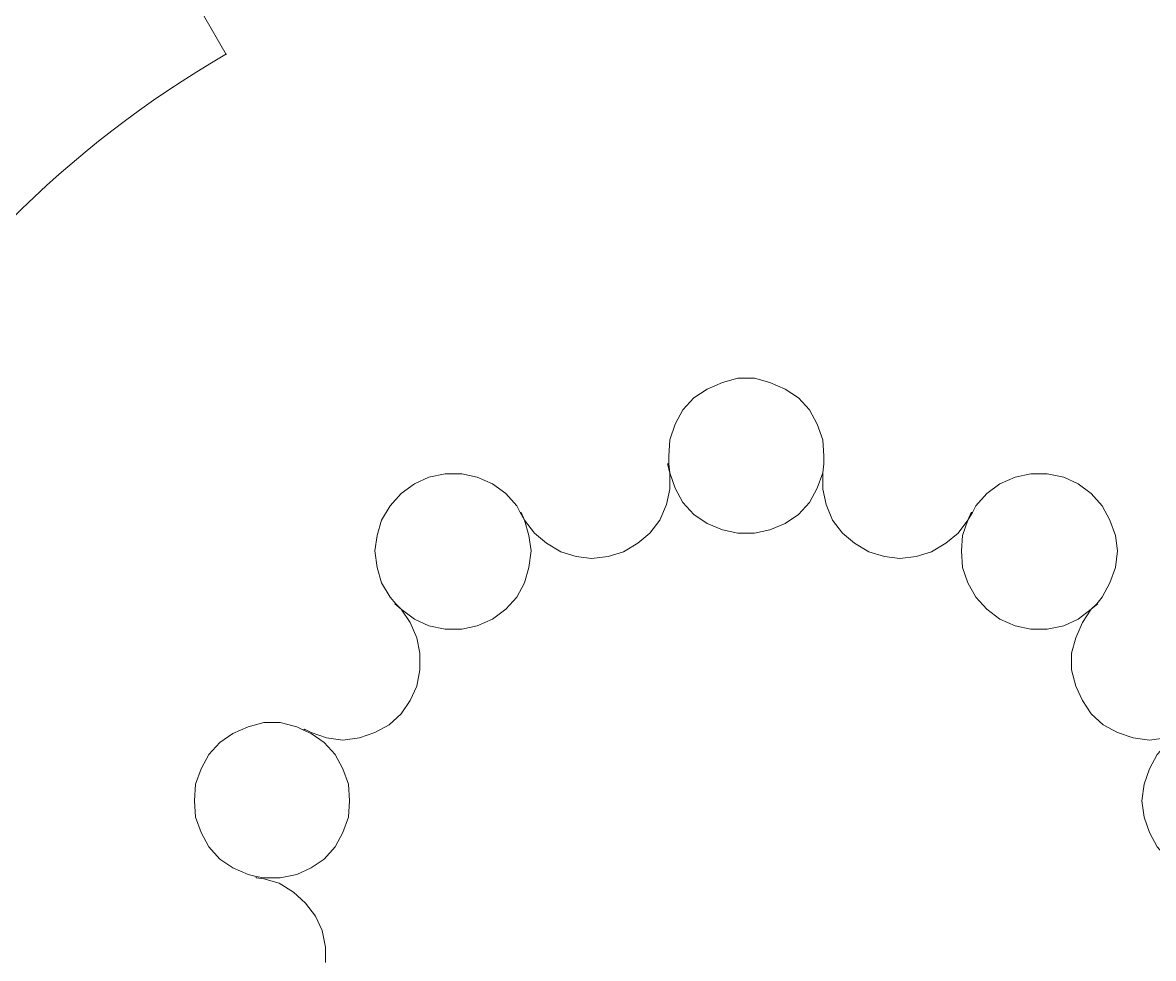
# Model space of a CAD drawing. Header units: millimetres. Extents: x -299 to 252, y -245 to 245.
# Drawn here: x -228.92 to -207.17, y -0.08 to 17.92 of the extents above; entities that cross this region are included whole.
import ezdxf

# ---------------------------------------------------------------- set-up
doc = ezdxf.new("R2010")
doc.units = ezdxf.units.MM
doc.header["$MEASUREMENT"] = 0

msp = doc.modelspace()

# ---------------------------------------------------------------- linework, layer by layer
at = {"lineweight": 9}
for points, knots in [([(-135.0011, -0.0006), (-135.0011, 44.1818), (-170.8181, 79.9988), (-215.0006, 79.9988), (-215.0006, 79.9988), (-259.183, 79.9988), (-295, 44.1818), (-295, -0.0006), (-295, -0.0006), (-295, -44.1831), (-259.183, -80), (-215.0006, -80), (-215.0006, -80), (-170.8181, -80), (-135.0011, -44.1831), (-135.0011, -0.0006)], [0, 0, 0, 0, 0.2, 0.2, 0.2, 0.2, 0.4, 0.4, 0.4, 0.4, 0.6, 0.6, 0.6, 0.6, 1, 1, 1, 1]), ([(-213.5083, 9.4291), (-213.5083, 9.4291), (-213.5083, 9.5773), (-213.5083, 9.5773), (-213.5083, 9.5773), (-213.5083, 9.5773), (-213.5295, 9.8948), (-213.5295, 9.8948), (-213.5295, 9.8948), (-213.5295, 9.8948), (-213.6353, 10.1911), (-213.6353, 10.1911), (-213.6353, 10.1911), (-213.6353, 10.1911), (-213.7835, 10.4663), (-213.7835, 10.4663), (-213.7835, 10.4663), (-213.7835, 10.4663), (-213.9951, 10.6991), (-213.9951, 10.6991), (-213.9951, 10.6991), (-213.9951, 10.6991), (-214.2491, 10.8685), (-214.2491, 10.8685), (-214.2491, 10.8685), (-214.2491, 10.8685), (-214.5455, 10.9955), (-214.5455, 10.9955), (-214.5455, 10.9955), (-214.5455, 10.9955), (-214.8418, 11.0801), (-214.8418, 11.0801), (-214.8418, 11.0801), (-214.8418, 11.0801), (-215.1593, 11.0801), (-215.1593, 11.0801), (-215.1593, 11.0801), (-215.1593, 11.0801), (-215.4557, 10.9955), (-215.4557, 10.9955), (-215.4557, 10.9955), (-215.4557, 10.9955), (-215.752, 10.8685), (-215.752, 10.8685), (-215.752, 10.8685), (-215.752, 10.8685), (-216.006, 10.6991), (-216.006, 10.6991), (-216.006, 10.6991), (-216.006, 10.6991), (-216.2177, 10.4663), (-216.2177, 10.4663), (-216.2177, 10.4663), (-216.2177, 10.4663), (-216.3658, 10.1911), (-216.3658, 10.1911), (-216.3658, 10.1911), (-216.3658, 10.1911), (-216.4717, 9.8948), (-216.4717, 9.8948), (-216.4717, 9.8948), (-216.4717, 9.8948), (-216.4928, 9.5773), (-216.4928, 9.5773), (-216.4928, 9.5773), (-216.4928, 9.5773), (-216.4928, 9.4291), (-216.4928, 9.4291)], [0, 0, 0, 0, 0.0555556, 0.0555556, 0.0555556, 0.0555556, 0.1111111, 0.1111111, 0.1111111, 0.1111111, 0.1666667, 0.1666667, 0.1666667, 0.1666667, 0.2222222, 0.2222222, 0.2222222, 0.2222222, 0.2777778, 0.2777778, 0.2777778, 0.2777778, 0.3333333, 0.3333333, 0.3333333, 0.3333333, 0.3888889, 0.3888889, 0.3888889, 0.3888889, 0.4444444, 0.4444444, 0.4444444, 0.4444444, 0.5, 0.5, 0.5, 0.5, 0.5555556, 0.5555556, 0.5555556, 0.5555556, 0.6111111, 0.6111111, 0.6111111, 0.6111111, 0.6666667, 0.6666667, 0.6666667, 0.6666667, 0.7222222, 0.7222222, 0.7222222, 0.7222222, 0.7777778, 0.7777778, 0.7777778, 0.7777778, 0.8333333, 0.8333333, 0.8333333, 0.8333333, 0.8888889, 0.8888889, 0.8888889, 0.8888889, 1, 1, 1, 1]), ([(-210.672, -8.5202), (-210.672, -8.5202), (-210.6508, -8.5202), (-210.6508, -8.5202), (-210.6508, -8.5202), (-210.6508, -8.5202), (-210.7355, -8.372), (-210.7355, -8.372), (-210.7355, -8.372), (-210.7355, -8.372), (-210.8413, -8.0757), (-210.8413, -8.0757), (-210.8413, -8.0757), (-210.8413, -8.0757), (-210.8625, -7.7582), (-210.8625, -7.7582), (-210.8625, -7.7582), (-210.8625, -7.7582), (-210.8413, -7.4619), (-210.8413, -7.4619), (-210.8413, -7.4619), (-210.8413, -7.4619), (-210.7355, -7.1655), (-210.7355, -7.1655), (-210.7355, -7.1655), (-210.7355, -7.1655), (-210.5873, -6.8904), (-210.5873, -6.8904), (-210.5873, -6.8904), (-210.5873, -6.8904), (-210.3756, -6.6575), (-210.3756, -6.6575), (-210.3756, -6.6575), (-210.3756, -6.6575), (-210.1216, -6.467), (-210.1216, -6.467), (-210.1216, -6.467), (-210.1216, -6.467), (-209.8253, -6.34), (-209.8253, -6.34), (-209.8253, -6.34), (-209.8253, -6.34), (-209.529, -6.2765), (-209.529, -6.2765), (-209.529, -6.2765), (-209.529, -6.2765), (-209.2115, -6.2765), (-209.2115, -6.2765), (-209.2115, -6.2765), (-209.2115, -6.2765), (-208.894, -6.34), (-208.894, -6.34), (-208.894, -6.34), (-208.894, -6.34), (-208.6188, -6.467), (-208.6188, -6.467), (-208.6188, -6.467), (-208.6188, -6.467), (-208.3648, -6.6575), (-208.3648, -6.6575), (-208.3648, -6.6575), (-208.3648, -6.6575), (-208.259, -6.7634), (-208.259, -6.7634), (-208.259, -6.7634), (-208.259, -6.7634), (-208.2378, -6.7634), (-208.2378, -6.7634), (-208.2378, -6.7634), (-208.2378, -6.7634), (-208.3648, -6.6575), (-208.3648, -6.6575), (-208.3648, -6.6575), (-208.3648, -6.6575), (-208.5341, -6.4035), (-208.5341, -6.4035), (-208.5341, -6.4035), (-208.5341, -6.4035), (-208.6611, -6.1072), (-208.6611, -6.1072), (-208.6611, -6.1072), (-208.6611, -6.1072), (-208.7458, -5.8109), (-208.7458, -5.8109), (-208.7458, -5.8109), (-208.7458, -5.8109), (-208.7458, -5.4934), (-208.7458, -5.4934), (-208.7458, -5.4934), (-208.7458, -5.4934), (-208.6611, -5.1759), (-208.6611, -5.1759), (-208.6611, -5.1759), (-208.6611, -5.1759), (-208.5341, -4.9007), (-208.5341, -4.9007), (-208.5341, -4.9007), (-208.5341, -4.9007), (-208.3648, -4.6467), (-208.3648, -4.6467), (-208.3648, -4.6467), (-208.3648, -4.6467), (-208.132, -4.435), (-208.132, -4.435), (-208.132, -4.435), (-208.132, -4.435), (-207.8568, -4.2657), (-207.8568, -4.2657), (-207.8568, -4.2657), (-207.8568, -4.2657), (-207.5605, -4.181), (-207.5605, -4.181), (-207.5605, -4.181), (-207.5605, -4.181), (-207.243, -4.1387), (-207.243, -4.1387), (-207.243, -4.1387), (-207.243, -4.1387), (-206.9255, -4.181), (-206.9255, -4.181), (-206.9255, -4.181), (-206.9255, -4.181), (-206.6291, -4.2657), (-206.6291, -4.2657), (-206.6291, -4.2657), (-206.6291, -4.2657), (-206.5021, -4.3504), (-206.5021, -4.3504), (-206.5021, -4.3504), (-206.5021, -4.3504), (-206.481, -4.3292), (-206.481, -4.3292), (-206.481, -4.3292), (-206.481, -4.3292), (-206.6291, -4.2657), (-206.6291, -4.2657), (-206.6291, -4.2657), (-206.6291, -4.2657), (-206.8831, -4.0964), (-206.8831, -4.0964), (-206.8831, -4.0964), (-206.8831, -4.0964), (-207.0948, -3.8635), (-207.0948, -3.8635), (-207.0948, -3.8635), (-207.0948, -3.8635), (-207.243, -3.5884), (-207.243, -3.5884), (-207.243, -3.5884), (-207.243, -3.5884), (-207.3488, -3.292), (-207.3488, -3.292), (-207.3488, -3.292), (-207.3488, -3.292), (-207.3911, -2.9745), (-207.3911, -2.9745), (-207.3911, -2.9745), (-207.3911, -2.9745), (-207.3488, -2.657), (-207.3488, -2.657), (-207.3488, -2.657), (-207.3488, -2.657), (-207.243, -2.3607), (-207.243, -2.3607), (-207.243, -2.3607), (-207.243, -2.3607), (-207.0948, -2.0855), (-207.0948, -2.0855), (-207.0948, -2.0855), (-207.0948, -2.0855), (-206.8831, -1.8527), (-206.8831, -1.8527), (-206.8831, -1.8527), (-206.8831, -1.8527), (-206.6291, -1.6834), (-206.6291, -1.6834), (-206.6291, -1.6834), (-206.6291, -1.6834), (-206.354, -1.5564), (-206.354, -1.5564), (-206.354, -1.5564), (-206.354, -1.5564), (-206.0365, -1.4717), (-206.0365, -1.4717), (-206.0365, -1.4717), (-206.0365, -1.4717), (-205.719, -1.4717), (-205.719, -1.4717), (-205.719, -1.4717), (-205.719, -1.4717), (-205.5708, -1.514), (-205.5708, -1.514), (-205.5708, -1.514), (-205.5708, -1.514), (-205.5708, -1.4929), (-205.5708, -1.4929), (-205.5708, -1.4929), (-205.5708, -1.4929), (-205.719, -1.4717), (-205.719, -1.4717), (-205.719, -1.4717), (-205.719, -1.4717), (-206.0153, -1.387), (-206.0153, -1.387), (-206.0153, -1.387), (-206.0153, -1.387), (-206.2905, -1.2177), (-206.2905, -1.2177), (-206.2905, -1.2177), (-206.2905, -1.2177), (-206.5233, -1.006), (-206.5233, -1.006), (-206.5233, -1.006), (-206.5233, -1.006), (-206.7138, -0.752), (-206.7138, -0.752), (-206.7138, -0.752), (-206.7138, -0.752), (-206.8408, -0.4769), (-206.8408, -0.4769), (-206.8408, -0.4769), (-206.8408, -0.4769), (-206.9043, -0.1594), (-206.9043, -0.1594), (-206.9043, -0.1594), (-206.9043, -0.1594), (-206.9043, 0.137), (-206.9043, 0.137), (-206.9043, 0.137), (-206.9043, 0.137), (-206.8408, 0.4545), (-206.8408, 0.4545), (-206.8408, 0.4545), (-206.8408, 0.4545), (-206.7138, 0.7296), (-206.7138, 0.7296), (-206.7138, 0.7296), (-206.7138, 0.7296), (-206.5233, 0.9836), (-206.5233, 0.9836), (-206.5233, 0.9836), (-206.5233, 0.9836), (-206.2905, 1.1953), (-206.2905, 1.1953), (-206.2905, 1.1953), (-206.2905, 1.1953), (-206.0153, 1.3646), (-206.0153, 1.3646), (-206.0153, 1.3646), (-206.0153, 1.3646), (-205.719, 1.4493), (-205.719, 1.4493), (-205.719, 1.4493), (-205.719, 1.4493), (-205.5708, 1.4705), (-205.5708, 1.4705), (-205.5708, 1.4705), (-205.5708, 1.4705), (-205.5708, 1.4916), (-205.5708, 1.4916), (-205.5708, 1.4916), (-205.5708, 1.4916), (-205.719, 1.4705), (-205.719, 1.4705), (-205.719, 1.4705), (-205.719, 1.4705), (-206.0365, 1.4705), (-206.0365, 1.4705), (-206.0365, 1.4705), (-206.0365, 1.4705), (-206.354, 1.534), (-206.354, 1.534), (-206.354, 1.534), (-206.354, 1.534), (-206.6291, 1.661), (-206.6291, 1.661), (-206.6291, 1.661), (-206.6291, 1.661), (-206.8831, 1.8303), (-206.8831, 1.8303), (-206.8831, 1.8303), (-206.8831, 1.8303), (-207.0948, 2.0631), (-207.0948, 2.0631), (-207.0948, 2.0631), (-207.0948, 2.0631), (-207.243, 2.3383), (-207.243, 2.3383), (-207.243, 2.3383), (-207.243, 2.3383), (-207.3488, 2.6346), (-207.3488, 2.6346), (-207.3488, 2.6346), (-207.3488, 2.6346), (-207.3911, 2.9521), (-207.3911, 2.9521), (-207.3911, 2.9521), (-207.3911, 2.9521), (-207.3488, 3.2696), (-207.3488, 3.2696), (-207.3488, 3.2696), (-207.3488, 3.2696), (-207.243, 3.566), (-207.243, 3.566), (-207.243, 3.566), (-207.243, 3.566), (-207.0948, 3.8411), (-207.0948, 3.8411), (-207.0948, 3.8411), (-207.0948, 3.8411), (-206.8831, 4.074), (-206.8831, 4.074), (-206.8831, 4.074), (-206.8831, 4.074), (-206.6291, 4.2433), (-206.6291, 4.2433), (-206.6291, 4.2433), (-206.6291, 4.2433), (-206.481, 4.3068), (-206.481, 4.3068), (-206.481, 4.3068), (-206.481, 4.3068), (-206.5021, 4.328), (-206.5021, 4.328), (-206.5021, 4.328), (-206.5021, 4.328), (-206.6291, 4.2645), (-206.6291, 4.2645), (-206.6291, 4.2645), (-206.6291, 4.2645), (-206.9255, 4.1586), (-206.9255, 4.1586), (-206.9255, 4.1586), (-206.9255, 4.1586), (-207.243, 4.1163), (-207.243, 4.1163), (-207.243, 4.1163), (-207.243, 4.1163), (-207.5605, 4.1586), (-207.5605, 4.1586), (-207.5605, 4.1586), (-207.5605, 4.1586), (-207.8568, 4.2645), (-207.8568, 4.2645), (-207.8568, 4.2645), (-207.8568, 4.2645), (-208.132, 4.4126), (-208.132, 4.4126), (-208.132, 4.4126), (-208.132, 4.4126), (-208.3648, 4.6243), (-208.3648, 4.6243), (-208.3648, 4.6243), (-208.3648, 4.6243), (-208.5341, 4.8783), (-208.5341, 4.8783), (-208.5341, 4.8783), (-208.5341, 4.8783), (-208.6611, 5.1535), (-208.6611, 5.1535), (-208.6611, 5.1535), (-208.6611, 5.1535), (-208.7458, 5.471), (-208.7458, 5.471), (-208.7458, 5.471), (-208.7458, 5.471), (-208.7458, 5.7885), (-208.7458, 5.7885), (-208.7458, 5.7885), (-208.7458, 5.7885), (-208.6611, 6.0848), (-208.6611, 6.0848), (-208.6611, 6.0848), (-208.6611, 6.0848), (-208.5341, 6.3811), (-208.5341, 6.3811), (-208.5341, 6.3811), (-208.5341, 6.3811), (-208.3648, 6.6351), (-208.3648, 6.6351), (-208.3648, 6.6351), (-208.3648, 6.6351), (-208.2378, 6.741), (-208.2378, 6.741), (-208.2378, 6.741), (-208.2378, 6.741), (-208.259, 6.741), (-208.259, 6.741), (-208.259, 6.741), (-208.259, 6.741), (-208.3648, 6.6351), (-208.3648, 6.6351), (-208.3648, 6.6351), (-208.3648, 6.6351), (-208.6188, 6.4446), (-208.6188, 6.4446), (-208.6188, 6.4446), (-208.6188, 6.4446), (-208.894, 6.3176), (-208.894, 6.3176), (-208.894, 6.3176), (-208.894, 6.3176), (-209.2115, 6.2541), (-209.2115, 6.2541), (-209.2115, 6.2541), (-209.2115, 6.2541), (-209.529, 6.2541), (-209.529, 6.2541), (-209.529, 6.2541), (-209.529, 6.2541), (-209.8253, 6.3176), (-209.8253, 6.3176), (-209.8253, 6.3176), (-209.8253, 6.3176), (-210.1216, 6.4446), (-210.1216, 6.4446), (-210.1216, 6.4446), (-210.1216, 6.4446), (-210.3756, 6.6351), (-210.3756, 6.6351), (-210.3756, 6.6351), (-210.3756, 6.6351), (-210.5873, 6.868), (-210.5873, 6.868), (-210.5873, 6.868), (-210.5873, 6.868), (-210.7355, 7.1431), (-210.7355, 7.1431), (-210.7355, 7.1431), (-210.7355, 7.1431), (-210.8413, 7.4395), (-210.8413, 7.4395), (-210.8413, 7.4395), (-210.8413, 7.4395), (-210.8625, 7.757), (-210.8625, 7.757), (-210.8625, 7.757), (-210.8625, 7.757), (-210.8413, 8.0533), (-210.8413, 8.0533), (-210.8413, 8.0533), (-210.8413, 8.0533), (-210.7355, 8.3496), (-210.7355, 8.3496), (-210.7355, 8.3496), (-210.7355, 8.3496), (-210.6508, 8.4978), (-210.6508, 8.4978), (-210.6508, 8.4978), (-210.6508, 8.4978), (-210.672, 8.4978), (-210.672, 8.4978), (-210.672, 8.4978), (-210.672, 8.4978), (-210.7355, 8.3496), (-210.7355, 8.3496), (-210.7355, 8.3496), (-210.7355, 8.3496), (-210.926, 8.0956), (-210.926, 8.0956), (-210.926, 8.0956), (-210.926, 8.0956), (-211.1588, 7.9051), (-211.1588, 7.9051), (-211.1588, 7.9051), (-211.1588, 7.9051), (-211.434, 7.7358), (-211.434, 7.7358), (-211.434, 7.7358), (-211.434, 7.7358), (-211.7303, 7.6511), (-211.7303, 7.6511), (-211.7303, 7.6511), (-211.7303, 7.6511), (-212.0478, 7.6088), (-212.0478, 7.6088), (-212.0478, 7.6088), (-212.0478, 7.6088), (-212.3441, 7.6511), (-212.3441, 7.6511), (-212.3441, 7.6511), (-212.3441, 7.6511), (-212.6405, 7.7358), (-212.6405, 7.7358), (-212.6405, 7.7358), (-212.6405, 7.7358), (-212.9156, 7.9051), (-212.9156, 7.9051), (-212.9156, 7.9051), (-212.9156, 7.9051), (-213.1485, 8.0956), (-213.1485, 8.0956), (-213.1485, 8.0956), (-213.1485, 8.0956), (-213.339, 8.3496), (-213.339, 8.3496), (-213.339, 8.3496), (-213.339, 8.3496), (-213.466, 8.646), (-213.466, 8.646), (-213.466, 8.646), (-213.466, 8.646), (-213.5295, 8.9423), (-213.5295, 8.9423), (-213.5295, 8.9423), (-213.5295, 8.9423), (-213.5295, 9.2598), (-213.5295, 9.2598), (-213.5295, 9.2598), (-213.5295, 9.2598), (-213.5083, 9.4291), (-213.5083, 9.4291)], [0, 0, 0, 0, 0.0077519, 0.0077519, 0.0077519, 0.0077519, 0.0155039, 0.0155039, 0.0155039, 0.0155039, 0.0232558, 0.0232558, 0.0232558, 0.0232558, 0.0310078, 0.0310078, 0.0310078, 0.0310078, 0.0387597, 0.0387597, 0.0387597, 0.0387597, 0.0465116, 0.0465116, 0.0465116, 0.0465116, 0.0542636, 0.0542636, 0.0542636, 0.0542636, 0.0620155, 0.0620155, 0.0620155, 0.0620155, 0.0697674, 0.0697674, 0.0697674, 0.0697674, 0.0775194, 0.0775194, 0.0775194, 0.0775194, 0.0852713, 0.0852713, 0.0852713, 0.0852713, 0.0930233, 0.0930233, 0.0930233, 0.0930233, 0.1007752, 0.1007752, 0.1007752, 0.1007752, 0.1085271, 0.1085271, 0.1085271, 0.1085271, 0.1162791, 0.1162791, 0.1162791, 0.1162791, 0.124031, 0.124031, 0.124031, 0.124031, 0.1317829, 0.1317829, 0.1317829, 0.1317829, 0.1395349, 0.1395349, 0.1395349, 0.1395349, 0.1472868, 0.1472868, 0.1472868, 0.1472868, 0.1550388, 0.1550388, 0.1550388, 0.1550388, 0.1627907, 0.1627907, 0.1627907, 0.1627907, 0.1705426, 0.1705426, 0.1705426, 0.1705426, 0.1782946, 0.1782946, 0.1782946, 0.1782946, 0.1860465, 0.1860465, 0.1860465, 0.1860465, 0.1937984, 0.1937984, 0.1937984, 0.1937984, 0.2015504, 0.2015504, 0.2015504, 0.2015504, 0.2093023, 0.2093023, 0.2093023, 0.2093023, 0.2170543, 0.2170543, 0.2170543, 0.2170543, 0.2248062, 0.2248062, 0.2248062, 0.2248062, 0.2325581, 0.2325581, 0.2325581, 0.2325581, 0.2403101, 0.2403101, 0.2403101, 0.2403101, 0.248062, 0.248062, 0.248062, 0.248062, 0.255814, 0.255814, 0.255814, 0.255814, 0.2635659, 0.2635659, 0.2635659, 0.2635659, 0.2713178, 0.2713178, 0.2713178, 0.2713178, 0.2790698, 0.2790698, 0.2790698, 0.2790698, 0.2868217, 0.2868217, 0.2868217, 0.2868217, 0.2945736, 0.2945736, 0.2945736, 0.2945736, 0.3023256, 0.3023256, 0.3023256, 0.3023256, 0.3100775, 0.3100775, 0.3100775, 0.3100775, 0.3178295, 0.3178295, 0.3178295, 0.3178295, 0.3255814, 0.3255814, 0.3255814, 0.3255814, 0.3333333, 0.3333333, 0.3333333, 0.3333333, 0.3410853, 0.3410853, 0.3410853, 0.3410853, 0.3488372, 0.3488372, 0.3488372, 0.3488372, 0.3565891, 0.3565891, 0.3565891, 0.3565891, 0.3643411, 0.3643411, 0.3643411, 0.3643411, 0.372093, 0.372093, 0.372093, 0.372093, 0.379845, 0.379845, 0.379845, 0.379845, 0.3875969, 0.3875969, 0.3875969, 0.3875969, 0.3953488, 0.3953488, 0.3953488, 0.3953488, 0.4031008, 0.4031008, 0.4031008, 0.4031008, 0.4108527, 0.4108527, 0.4108527, 0.4108527, 0.4186047, 0.4186047, 0.4186047, 0.4186047, 0.4263566, 0.4263566, 0.4263566, 0.4263566, 0.4341085, 0.4341085, 0.4341085, 0.4341085, 0.4418605, 0.4418605, 0.4418605, 0.4418605, 0.4496124, 0.4496124, 0.4496124, 0.4496124, 0.4573643, 0.4573643, 0.4573643, 0.4573643, 0.4651163, 0.4651163, 0.4651163, 0.4651163, 0.4728682, 0.4728682, 0.4728682, 0.4728682, 0.4806202, 0.4806202, 0.4806202, 0.4806202, 0.4883721, 0.4883721, 0.4883721, 0.4883721, 0.496124, 0.496124, 0.496124, 0.496124, 0.503876, 0.503876, 0.503876, 0.503876, 0.5116279, 0.5116279, 0.5116279, 0.5116279, 0.5193798, 0.5193798, 0.5193798, 0.5193798, 0.5271318, 0.5271318, 0.5271318, 0.5271318, 0.5348837, 0.5348837, 0.5348837, 0.5348837, 0.5426357, 0.5426357, 0.5426357, 0.5426357, 0.5503876, 0.5503876, 0.5503876, 0.5503876, 0.5581395, 0.5581395, 0.5581395, 0.5581395, 0.5658915, 0.5658915, 0.5658915, 0.5658915, 0.5736434, 0.5736434, 0.5736434, 0.5736434, 0.5813953, 0.5813953, 0.5813953, 0.5813953, 0.5891473, 0.5891473, 0.5891473, 0.5891473, 0.5968992, 0.5968992, 0.5968992, 0.5968992, 0.6046512, 0.6046512, 0.6046512, 0.6046512, 0.6124031, 0.6124031, 0.6124031, 0.6124031, 0.620155, 0.620155, 0.620155, 0.620155, 0.627907, 0.627907, 0.627907, 0.627907, 0.6356589, 0.6356589, 0.6356589, 0.6356589, 0.6434109, 0.6434109, 0.6434109, 0.6434109, 0.6511628, 0.6511628, 0.6511628, 0.6511628, 0.6589147, 0.6589147, 0.6589147, 0.6589147, 0.6666667, 0.6666667, 0.6666667, 0.6666667, 0.6744186, 0.6744186, 0.6744186, 0.6744186, 0.6821705, 0.6821705, 0.6821705, 0.6821705, 0.6899225, 0.6899225, 0.6899225, 0.6899225, 0.6976744, 0.6976744, 0.6976744, 0.6976744, 0.7054264, 0.7054264, 0.7054264, 0.7054264, 0.7131783, 0.7131783, 0.7131783, 0.7131783, 0.7209302, 0.7209302, 0.7209302, 0.7209302, 0.7286822, 0.7286822, 0.7286822, 0.7286822, 0.7364341, 0.7364341, 0.7364341, 0.7364341, 0.744186, 0.744186, 0.744186, 0.744186, 0.751938, 0.751938, 0.751938, 0.751938, 0.7596899, 0.7596899, 0.7596899, 0.7596899, 0.7674419, 0.7674419, 0.7674419, 0.7674419, 0.7751938, 0.7751938, 0.7751938, 0.7751938, 0.7829457, 0.7829457, 0.7829457, 0.7829457, 0.7906977, 0.7906977, 0.7906977, 0.7906977, 0.7984496, 0.7984496, 0.7984496, 0.7984496, 0.8062016, 0.8062016, 0.8062016, 0.8062016, 0.8139535, 0.8139535, 0.8139535, 0.8139535, 0.8217054, 0.8217054, 0.8217054, 0.8217054, 0.8294574, 0.8294574, 0.8294574, 0.8294574, 0.8372093, 0.8372093, 0.8372093, 0.8372093, 0.8449612, 0.8449612, 0.8449612, 0.8449612, 0.8527132, 0.8527132, 0.8527132, 0.8527132, 0.8604651, 0.8604651, 0.8604651, 0.8604651, 0.8682171, 0.8682171, 0.8682171, 0.8682171, 0.875969, 0.875969, 0.875969, 0.875969, 0.8837209, 0.8837209, 0.8837209, 0.8837209, 0.8914729, 0.8914729, 0.8914729, 0.8914729, 0.8992248, 0.8992248, 0.8992248, 0.8992248, 0.9069767, 0.9069767, 0.9069767, 0.9069767, 0.9147287, 0.9147287, 0.9147287, 0.9147287, 0.9224806, 0.9224806, 0.9224806, 0.9224806, 0.9302326, 0.9302326, 0.9302326, 0.9302326, 0.9379845, 0.9379845, 0.9379845, 0.9379845, 0.9457364, 0.9457364, 0.9457364, 0.9457364, 0.9534884, 0.9534884, 0.9534884, 0.9534884, 0.9612403, 0.9612403, 0.9612403, 0.9612403, 0.9689922, 0.9689922, 0.9689922, 0.9689922, 0.9767442, 0.9767442, 0.9767442, 0.9767442, 0.9844961, 0.9844961, 0.9844961, 0.9844961, 1, 1, 1, 1]), ([(-219.3503, 8.4978), (-219.3503, 8.4978), (-219.4138, 8.6248), (-219.4138, 8.6248), (-219.4138, 8.6248), (-219.4138, 8.6248), (-219.6255, 8.8576), (-219.6255, 8.8576), (-219.6255, 8.8576), (-219.6255, 8.8576), (-219.8795, 9.0481), (-219.8795, 9.0481), (-219.8795, 9.0481), (-219.8795, 9.0481), (-220.1758, 9.1751), (-220.1758, 9.1751), (-220.1758, 9.1751), (-220.1758, 9.1751), (-220.4722, 9.2386), (-220.4722, 9.2386), (-220.4722, 9.2386), (-220.4722, 9.2386), (-220.7897, 9.2386), (-220.7897, 9.2386), (-220.7897, 9.2386), (-220.7897, 9.2386), (-221.1072, 9.1751), (-221.1072, 9.1751), (-221.1072, 9.1751), (-221.1072, 9.1751), (-221.3823, 9.0481), (-221.3823, 9.0481), (-221.3823, 9.0481), (-221.3823, 9.0481), (-221.6363, 8.8576), (-221.6363, 8.8576), (-221.6363, 8.8576), (-221.6363, 8.8576), (-221.848, 8.6248), (-221.848, 8.6248), (-221.848, 8.6248), (-221.848, 8.6248), (-222.0173, 8.3496), (-222.0173, 8.3496), (-222.0173, 8.3496), (-222.0173, 8.3496), (-222.102, 8.0533), (-222.102, 8.0533), (-222.102, 8.0533), (-222.102, 8.0533), (-222.1443, 7.757), (-222.1443, 7.757), (-222.1443, 7.757), (-222.1443, 7.757), (-222.102, 7.4395), (-222.102, 7.4395), (-222.102, 7.4395), (-222.102, 7.4395), (-222.0173, 7.1431), (-222.0173, 7.1431), (-222.0173, 7.1431), (-222.0173, 7.1431), (-221.848, 6.868), (-221.848, 6.868), (-221.848, 6.868), (-221.848, 6.868), (-221.7422, 6.741), (-221.7422, 6.741)], [0, 0, 0, 0, 0.0555556, 0.0555556, 0.0555556, 0.0555556, 0.1111111, 0.1111111, 0.1111111, 0.1111111, 0.1666667, 0.1666667, 0.1666667, 0.1666667, 0.2222222, 0.2222222, 0.2222222, 0.2222222, 0.2777778, 0.2777778, 0.2777778, 0.2777778, 0.3333333, 0.3333333, 0.3333333, 0.3333333, 0.3888889, 0.3888889, 0.3888889, 0.3888889, 0.4444444, 0.4444444, 0.4444444, 0.4444444, 0.5, 0.5, 0.5, 0.5, 0.5555556, 0.5555556, 0.5555556, 0.5555556, 0.6111111, 0.6111111, 0.6111111, 0.6111111, 0.6666667, 0.6666667, 0.6666667, 0.6666667, 0.7222222, 0.7222222, 0.7222222, 0.7222222, 0.7777778, 0.7777778, 0.7777778, 0.7777778, 0.8333333, 0.8333333, 0.8333333, 0.8333333, 0.8888889, 0.8888889, 0.8888889, 0.8888889, 1, 1, 1, 1]), ([(-208.259, 6.741), (-208.259, 6.741), (-208.1531, 6.868), (-208.1531, 6.868), (-208.1531, 6.868), (-208.1531, 6.868), (-208.005, 7.1431), (-208.005, 7.1431), (-208.005, 7.1431), (-208.005, 7.1431), (-207.8991, 7.4395), (-207.8991, 7.4395), (-207.8991, 7.4395), (-207.8991, 7.4395), (-207.8568, 7.757), (-207.8568, 7.757), (-207.8568, 7.757), (-207.8568, 7.757), (-207.8991, 8.0533), (-207.8991, 8.0533), (-207.8991, 8.0533), (-207.8991, 8.0533), (-208.005, 8.3496), (-208.005, 8.3496), (-208.005, 8.3496), (-208.005, 8.3496), (-208.1531, 8.6248), (-208.1531, 8.6248), (-208.1531, 8.6248), (-208.1531, 8.6248), (-208.3648, 8.8576), (-208.3648, 8.8576), (-208.3648, 8.8576), (-208.3648, 8.8576), (-208.6188, 9.0481), (-208.6188, 9.0481), (-208.6188, 9.0481), (-208.6188, 9.0481), (-208.894, 9.1751), (-208.894, 9.1751), (-208.894, 9.1751), (-208.894, 9.1751), (-209.2115, 9.2386), (-209.2115, 9.2386), (-209.2115, 9.2386), (-209.2115, 9.2386), (-209.529, 9.2386), (-209.529, 9.2386), (-209.529, 9.2386), (-209.529, 9.2386), (-209.8253, 9.1751), (-209.8253, 9.1751), (-209.8253, 9.1751), (-209.8253, 9.1751), (-210.1216, 9.0481), (-210.1216, 9.0481), (-210.1216, 9.0481), (-210.1216, 9.0481), (-210.3756, 8.8576), (-210.3756, 8.8576), (-210.3756, 8.8576), (-210.3756, 8.8576), (-210.5873, 8.6248), (-210.5873, 8.6248), (-210.5873, 8.6248), (-210.5873, 8.6248), (-210.6508, 8.4978), (-210.6508, 8.4978)], [0, 0, 0, 0, 0.0555556, 0.0555556, 0.0555556, 0.0555556, 0.1111111, 0.1111111, 0.1111111, 0.1111111, 0.1666667, 0.1666667, 0.1666667, 0.1666667, 0.2222222, 0.2222222, 0.2222222, 0.2222222, 0.2777778, 0.2777778, 0.2777778, 0.2777778, 0.3333333, 0.3333333, 0.3333333, 0.3333333, 0.3888889, 0.3888889, 0.3888889, 0.3888889, 0.4444444, 0.4444444, 0.4444444, 0.4444444, 0.5, 0.5, 0.5, 0.5, 0.5555556, 0.5555556, 0.5555556, 0.5555556, 0.6111111, 0.6111111, 0.6111111, 0.6111111, 0.6666667, 0.6666667, 0.6666667, 0.6666667, 0.7222222, 0.7222222, 0.7222222, 0.7222222, 0.7777778, 0.7777778, 0.7777778, 0.7777778, 0.8333333, 0.8333333, 0.8333333, 0.8333333, 0.8888889, 0.8888889, 0.8888889, 0.8888889, 1, 1, 1, 1]), ([(-223.5202, 4.3068), (-223.5202, 4.3068), (-223.6472, 4.3703), (-223.6472, 4.3703), (-223.6472, 4.3703), (-223.6472, 4.3703), (-223.9647, 4.455), (-223.9647, 4.455), (-223.9647, 4.455), (-223.9647, 4.455), (-224.2822, 4.455), (-224.2822, 4.455), (-224.2822, 4.455), (-224.2822, 4.455), (-224.5785, 4.3703), (-224.5785, 4.3703), (-224.5785, 4.3703), (-224.5785, 4.3703), (-224.8748, 4.2433), (-224.8748, 4.2433), (-224.8748, 4.2433), (-224.8748, 4.2433), (-225.1288, 4.074), (-225.1288, 4.074), (-225.1288, 4.074), (-225.1288, 4.074), (-225.3405, 3.8411), (-225.3405, 3.8411), (-225.3405, 3.8411), (-225.3405, 3.8411), (-225.4887, 3.566), (-225.4887, 3.566), (-225.4887, 3.566), (-225.4887, 3.566), (-225.5945, 3.2696), (-225.5945, 3.2696), (-225.5945, 3.2696), (-225.5945, 3.2696), (-225.6157, 2.9521), (-225.6157, 2.9521), (-225.6157, 2.9521), (-225.6157, 2.9521), (-225.5945, 2.6346), (-225.5945, 2.6346), (-225.5945, 2.6346), (-225.5945, 2.6346), (-225.4887, 2.3383), (-225.4887, 2.3383), (-225.4887, 2.3383), (-225.4887, 2.3383), (-225.3405, 2.0631), (-225.3405, 2.0631), (-225.3405, 2.0631), (-225.3405, 2.0631), (-225.1288, 1.8303), (-225.1288, 1.8303), (-225.1288, 1.8303), (-225.1288, 1.8303), (-224.8748, 1.661), (-224.8748, 1.661), (-224.8748, 1.661), (-224.8748, 1.661), (-224.5785, 1.534), (-224.5785, 1.534), (-224.5785, 1.534), (-224.5785, 1.534), (-224.4303, 1.4916), (-224.4303, 1.4916)], [0, 0, 0, 0, 0.0555556, 0.0555556, 0.0555556, 0.0555556, 0.1111111, 0.1111111, 0.1111111, 0.1111111, 0.1666667, 0.1666667, 0.1666667, 0.1666667, 0.2222222, 0.2222222, 0.2222222, 0.2222222, 0.2777778, 0.2777778, 0.2777778, 0.2777778, 0.3333333, 0.3333333, 0.3333333, 0.3333333, 0.3888889, 0.3888889, 0.3888889, 0.3888889, 0.4444444, 0.4444444, 0.4444444, 0.4444444, 0.5, 0.5, 0.5, 0.5, 0.5555556, 0.5555556, 0.5555556, 0.5555556, 0.6111111, 0.6111111, 0.6111111, 0.6111111, 0.6666667, 0.6666667, 0.6666667, 0.6666667, 0.7222222, 0.7222222, 0.7222222, 0.7222222, 0.7777778, 0.7777778, 0.7777778, 0.7777778, 0.8333333, 0.8333333, 0.8333333, 0.8333333, 0.8888889, 0.8888889, 0.8888889, 0.8888889, 1, 1, 1, 1])]:
    msp.add_open_spline(points, degree=3, knots=knots, dxfattribs=at)
for points in [[(-252.4973, 64.9493), (-252.4973, 64.9493), (-225.0018, 17.3031), (-225.0018, 17.3031)], [(-224.996, 17.3132), (-231.1818, 13.7421), (-234.9925, 7.1421), (-234.9925, -0.0006)], [(-216.4928, 9.4291), (-216.4928, 9.4291), (-216.514, 9.4291), (-216.514, 9.4291)], [(-216.4717, 9.2598), (-216.4717, 9.2598), (-216.514, 9.4291), (-216.514, 9.4291)], [(-216.4928, 9.4291), (-216.4928, 9.4291), (-216.4717, 9.2598), (-216.4717, 9.2598)], [(-213.5295, 9.2598), (-213.5295, 9.2598), (-213.5083, 9.4291), (-213.5083, 9.4291)], [(-216.4717, 9.2598), (-216.4717, 9.2598), (-216.3658, 8.9635), (-216.3658, 8.9635)], [(-216.4717, 8.9423), (-216.4717, 8.9423), (-216.4717, 9.2598), (-216.4717, 9.2598)], [(-213.6353, 8.9635), (-213.6353, 8.9635), (-213.5295, 9.2598), (-213.5295, 9.2598)], [(-216.5352, 8.646), (-216.5352, 8.646), (-216.4717, 8.9423), (-216.4717, 8.9423)], [(-216.3658, 8.9635), (-216.3658, 8.9635), (-216.2177, 8.6883), (-216.2177, 8.6883)], [(-213.7835, 8.6883), (-213.7835, 8.6883), (-213.6353, 8.9635), (-213.6353, 8.9635)], [(-219.3292, 8.4978), (-219.3292, 8.4978), (-219.3503, 8.4978), (-219.3503, 8.4978)], [(-219.2657, 8.3496), (-219.2657, 8.3496), (-219.3503, 8.4978), (-219.3503, 8.4978)], [(-219.3292, 8.4978), (-219.3292, 8.4978), (-219.2657, 8.3496), (-219.2657, 8.3496)], [(-216.6622, 8.3496), (-216.6622, 8.3496), (-216.5352, 8.646), (-216.5352, 8.646)], [(-216.2177, 8.6883), (-216.2177, 8.6883), (-216.006, 8.4555), (-216.006, 8.4555)], [(-213.9951, 8.4555), (-213.9951, 8.4555), (-213.7835, 8.6883), (-213.7835, 8.6883)], [(-219.2657, 8.3496), (-219.2657, 8.3496), (-219.0752, 8.0956), (-219.0752, 8.0956)], [(-219.181, 8.0533), (-219.181, 8.0533), (-219.2657, 8.3496), (-219.2657, 8.3496)], [(-216.8527, 8.0956), (-216.8527, 8.0956), (-216.6622, 8.3496), (-216.6622, 8.3496)], [(-216.006, 8.4555), (-216.006, 8.4555), (-215.752, 8.2861), (-215.752, 8.2861)], [(-215.752, 8.2861), (-215.752, 8.2861), (-215.4557, 8.1591), (-215.4557, 8.1591)], [(-214.5455, 8.1591), (-214.5455, 8.1591), (-214.2491, 8.2861), (-214.2491, 8.2861)], [(-214.2491, 8.2861), (-214.2491, 8.2861), (-213.9951, 8.4555), (-213.9951, 8.4555)], [(-219.1387, 7.757), (-219.1387, 7.757), (-219.181, 8.0533), (-219.181, 8.0533)], [(-219.0752, 8.0956), (-219.0752, 8.0956), (-218.8423, 7.9051), (-218.8423, 7.9051)], [(-217.0855, 7.9051), (-217.0855, 7.9051), (-216.8527, 8.0956), (-216.8527, 8.0956)], [(-215.4557, 8.1591), (-215.4557, 8.1591), (-215.1593, 8.0956), (-215.1593, 8.0956)], [(-215.1593, 8.0956), (-215.1593, 8.0956), (-214.8418, 8.0956), (-214.8418, 8.0956)], [(-214.8418, 8.0956), (-214.8418, 8.0956), (-214.5455, 8.1591), (-214.5455, 8.1591)], [(-218.8423, 7.9051), (-218.8423, 7.9051), (-218.5672, 7.7358), (-218.5672, 7.7358)], [(-217.3607, 7.7358), (-217.3607, 7.7358), (-217.0855, 7.9051), (-217.0855, 7.9051)], [(-219.181, 7.4395), (-219.181, 7.4395), (-219.1387, 7.757), (-219.1387, 7.757)], [(-218.5672, 7.7358), (-218.5672, 7.7358), (-218.2708, 7.6511), (-218.2708, 7.6511)], [(-218.2708, 7.6511), (-218.2708, 7.6511), (-217.9745, 7.6088), (-217.9745, 7.6088)], [(-217.9745, 7.6088), (-217.9745, 7.6088), (-217.657, 7.6511), (-217.657, 7.6511)], [(-217.657, 7.6511), (-217.657, 7.6511), (-217.3607, 7.7358), (-217.3607, 7.7358)], [(-219.2657, 7.1431), (-219.2657, 7.1431), (-219.181, 7.4395), (-219.181, 7.4395)], [(-219.4138, 6.868), (-219.4138, 6.868), (-219.2657, 7.1431), (-219.2657, 7.1431)], [(-219.6255, 6.6351), (-219.6255, 6.6351), (-219.4138, 6.868), (-219.4138, 6.868)], [(-221.7422, 6.741), (-221.7422, 6.741), (-221.7633, 6.741), (-221.7633, 6.741)], [(-221.6363, 6.6351), (-221.6363, 6.6351), (-221.7633, 6.741), (-221.7633, 6.741)], [(-221.7422, 6.741), (-221.7422, 6.741), (-221.6363, 6.6351), (-221.6363, 6.6351)], [(-221.6363, 6.6351), (-221.6363, 6.6351), (-221.3823, 6.4446), (-221.3823, 6.4446)], [(-221.467, 6.3811), (-221.467, 6.3811), (-221.6363, 6.6351), (-221.6363, 6.6351)], [(-219.8795, 6.4446), (-219.8795, 6.4446), (-219.6255, 6.6351), (-219.6255, 6.6351)], [(-221.34, 6.0848), (-221.34, 6.0848), (-221.467, 6.3811), (-221.467, 6.3811)], [(-221.3823, 6.4446), (-221.3823, 6.4446), (-221.1072, 6.3176), (-221.1072, 6.3176)], [(-221.1072, 6.3176), (-221.1072, 6.3176), (-220.7897, 6.2541), (-220.7897, 6.2541)], [(-220.4722, 6.2541), (-220.4722, 6.2541), (-220.1758, 6.3176), (-220.1758, 6.3176)], [(-220.1758, 6.3176), (-220.1758, 6.3176), (-219.8795, 6.4446), (-219.8795, 6.4446)], [(-220.7897, 6.2541), (-220.7897, 6.2541), (-220.4722, 6.2541), (-220.4722, 6.2541)], [(-221.2765, 5.7885), (-221.2765, 5.7885), (-221.34, 6.0848), (-221.34, 6.0848)], [(-221.2765, 5.471), (-221.2765, 5.471), (-221.2765, 5.7885), (-221.2765, 5.7885)], [(-221.34, 5.1535), (-221.34, 5.1535), (-221.2765, 5.471), (-221.2765, 5.471)], [(-221.467, 4.8783), (-221.467, 4.8783), (-221.34, 5.1535), (-221.34, 5.1535)], [(-221.6363, 4.6243), (-221.6363, 4.6243), (-221.467, 4.8783), (-221.467, 4.8783)], [(-221.8692, 4.4126), (-221.8692, 4.4126), (-221.6363, 4.6243), (-221.6363, 4.6243)], [(-222.1443, 4.2645), (-222.1443, 4.2645), (-221.8692, 4.4126), (-221.8692, 4.4126)], [(-223.499, 4.328), (-223.499, 4.328), (-223.5202, 4.3068), (-223.5202, 4.3068)], [(-223.372, 4.2433), (-223.372, 4.2433), (-223.5202, 4.3068), (-223.5202, 4.3068)], [(-223.499, 4.328), (-223.499, 4.328), (-223.372, 4.2645), (-223.372, 4.2645)], [(-223.372, 4.2645), (-223.372, 4.2645), (-223.0757, 4.1586), (-223.0757, 4.1586)], [(-223.118, 4.074), (-223.118, 4.074), (-223.372, 4.2433), (-223.372, 4.2433)], [(-223.0757, 4.1586), (-223.0757, 4.1586), (-222.7582, 4.1163), (-222.7582, 4.1163)], [(-222.7582, 4.1163), (-222.7582, 4.1163), (-222.4407, 4.1586), (-222.4407, 4.1586)], [(-222.4407, 4.1586), (-222.4407, 4.1586), (-222.1443, 4.2645), (-222.1443, 4.2645)], [(-222.9063, 3.8411), (-222.9063, 3.8411), (-223.118, 4.074), (-223.118, 4.074)], [(-222.7582, 3.566), (-222.7582, 3.566), (-222.9063, 3.8411), (-222.9063, 3.8411)], [(-222.6523, 3.2696), (-222.6523, 3.2696), (-222.7582, 3.566), (-222.7582, 3.566)], [(-222.6312, 2.9521), (-222.6312, 2.9521), (-222.6523, 3.2696), (-222.6523, 3.2696)], [(-222.6523, 2.6346), (-222.6523, 2.6346), (-222.6312, 2.9521), (-222.6312, 2.9521)], [(-222.7582, 2.3383), (-222.7582, 2.3383), (-222.6523, 2.6346), (-222.6523, 2.6346)], [(-222.9063, 2.0631), (-222.9063, 2.0631), (-222.7582, 2.3383), (-222.7582, 2.3383)], [(-223.118, 1.8303), (-223.118, 1.8303), (-222.9063, 2.0631), (-222.9063, 2.0631)], [(-223.372, 1.661), (-223.372, 1.661), (-223.118, 1.8303), (-223.118, 1.8303)], [(-223.9647, 1.4705), (-223.9647, 1.4705), (-223.6472, 1.534), (-223.6472, 1.534)], [(-223.6472, 1.534), (-223.6472, 1.534), (-223.372, 1.661), (-223.372, 1.661)], [(-224.4303, 1.4916), (-224.4303, 1.4916), (-224.2822, 1.4705), (-224.2822, 1.4705)], [(-224.4303, 1.4916), (-224.4303, 1.4916), (-224.4303, 1.4705), (-224.4303, 1.4705)], [(-224.2822, 1.4493), (-224.2822, 1.4493), (-224.4303, 1.4705), (-224.4303, 1.4705)], [(-224.2822, 1.4705), (-224.2822, 1.4705), (-223.9647, 1.4705), (-223.9647, 1.4705)], [(-223.9858, 1.3646), (-223.9858, 1.3646), (-224.2822, 1.4493), (-224.2822, 1.4493)], [(-223.7107, 1.1953), (-223.7107, 1.1953), (-223.9858, 1.3646), (-223.9858, 1.3646)], [(-223.4778, 0.9836), (-223.4778, 0.9836), (-223.7107, 1.1953), (-223.7107, 1.1953)], [(-223.2873, 0.7296), (-223.2873, 0.7296), (-223.4778, 0.9836), (-223.4778, 0.9836)], [(-223.1603, 0.4545), (-223.1603, 0.4545), (-223.2873, 0.7296), (-223.2873, 0.7296)], [(-223.0968, 0.137), (-223.0968, 0.137), (-223.1603, 0.4545), (-223.1603, 0.4545)], [(-223.0968, -0.1594), (-223.0968, -0.1594), (-223.0968, 0.137), (-223.0968, 0.137)]]:
    msp.add_open_spline(points, degree=3, dxfattribs=at)

doc.saveas('drawing.dxf')
